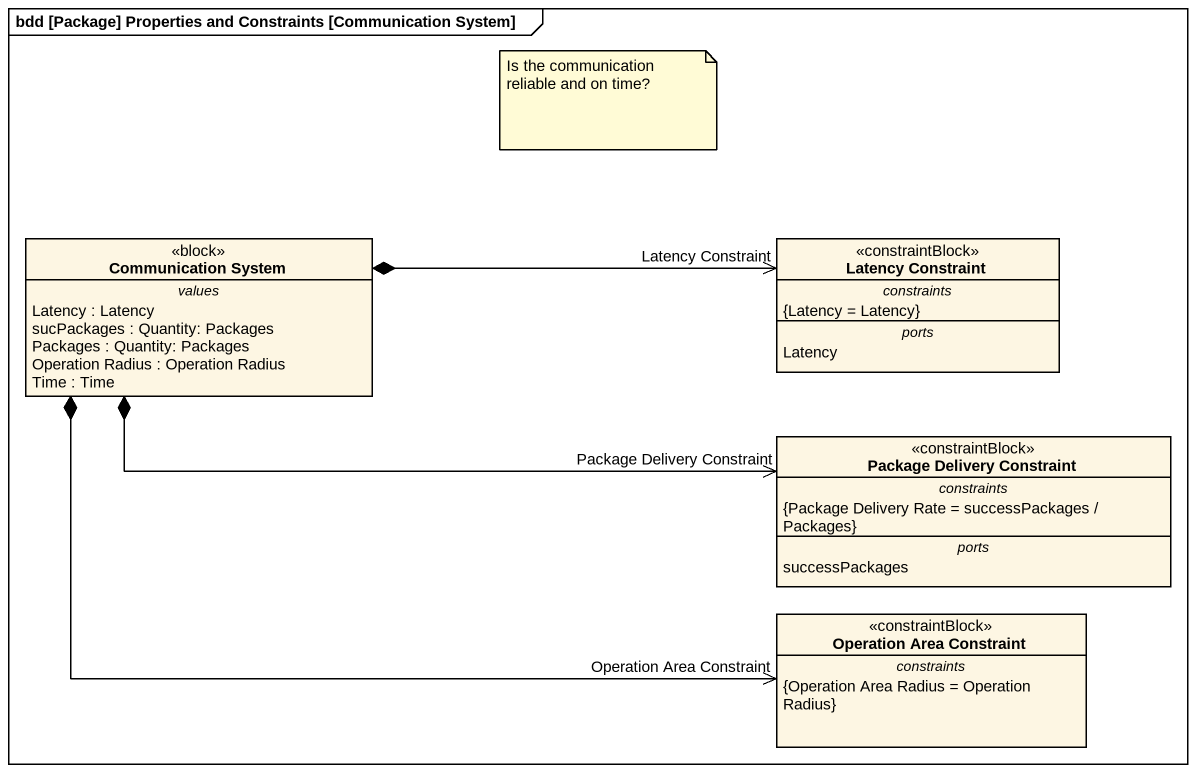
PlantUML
@startuml
mainframe bdd [Package] Properties and Constraints [Communication System]
hide circle
hide empty members
class "Communication System" as Communication_System <<block>> {
  -- values --
  Latency : Latency
  sucPackages : Quantity: Packages
  Packages : Quantity: Packages
  Operation Radius : Operation Radius
  Time : Time
}
class "Latency Constraint" as Latency_Constraint <<constraintBlock>> {
  -- constraints --
  {Latency = Latency}
  -- ports --
  Latency
}
class "Package Delivery Constraint" as Package_Delivery_Constraint <<constraintBlock>> {
  -- constraints --
  {Package Delivery Rate = successPackages / Packages}
  -- ports --
  successPackages
}
class "Operation Area Constraint" as Operation_Area_Constraint <<constraintBlock>> {
  -- constraints --
  {Operation Area Radius = Operation Radius}
}
Communication_System *-right-> "Latency Constraint" Latency_Constraint
Communication_System *-right-> "Package Delivery Constraint" Package_Delivery_Constraint
Communication_System *-right-> "Operation Area Constraint" Operation_Area_Constraint
note as N1
  Is the communication reliable and on time?
end note
@enduml
